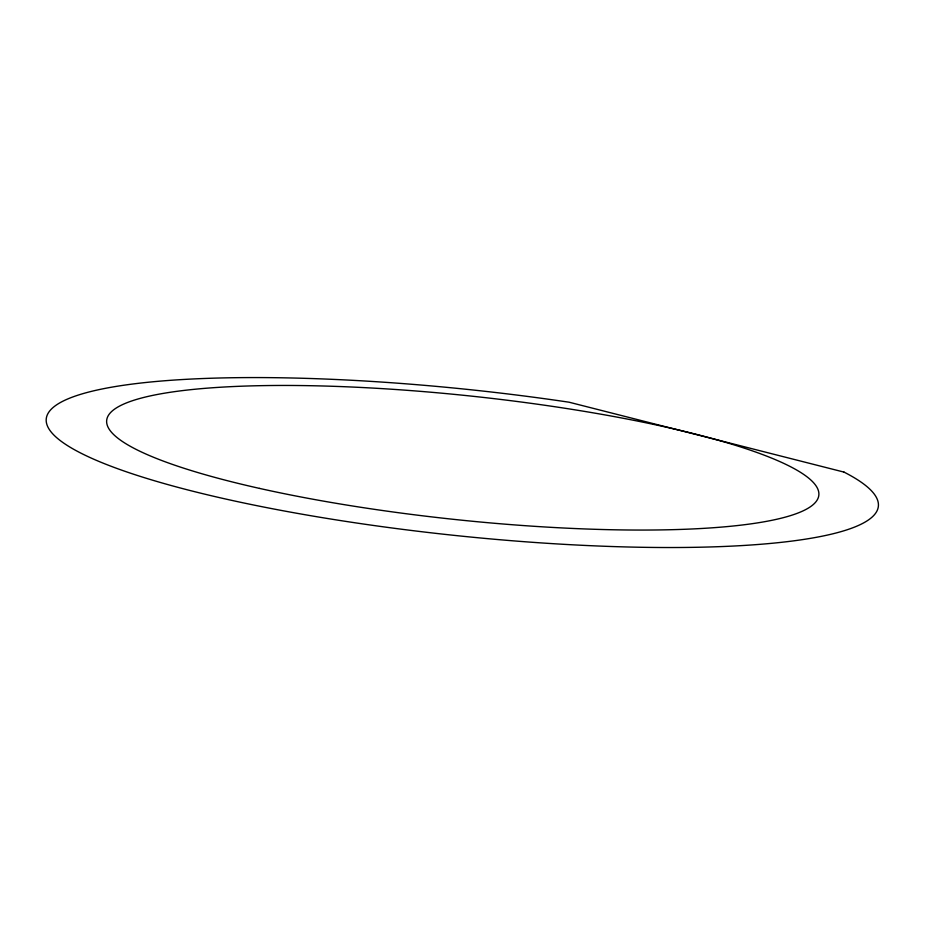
<?xml version="1.0" encoding="UTF-8"?>
<svg xmlns="http://www.w3.org/2000/svg" width="925" height="925" viewBox="0 0 925 925"><rect width="100%" height="100%" fill="white"/><g stroke="black" fill="none" stroke-linecap="round" stroke-linejoin="round"><path stroke-width="1.39" d="M844.028 472.108L569.083 402.213A418.505 73.272 6 0 0 46.504 417.314A418.505 73.272 6 0 0 540.281 542.848A418.505 73.272 6 0 0 844.028 472.108M259.52 488.4A358.033 62.206 6 0 0 817.527 499.373A358.033 62.206 6 0 0 310.892 385.713A358.033 62.206 6 0 0 259.52 488.4"/></g></svg>
